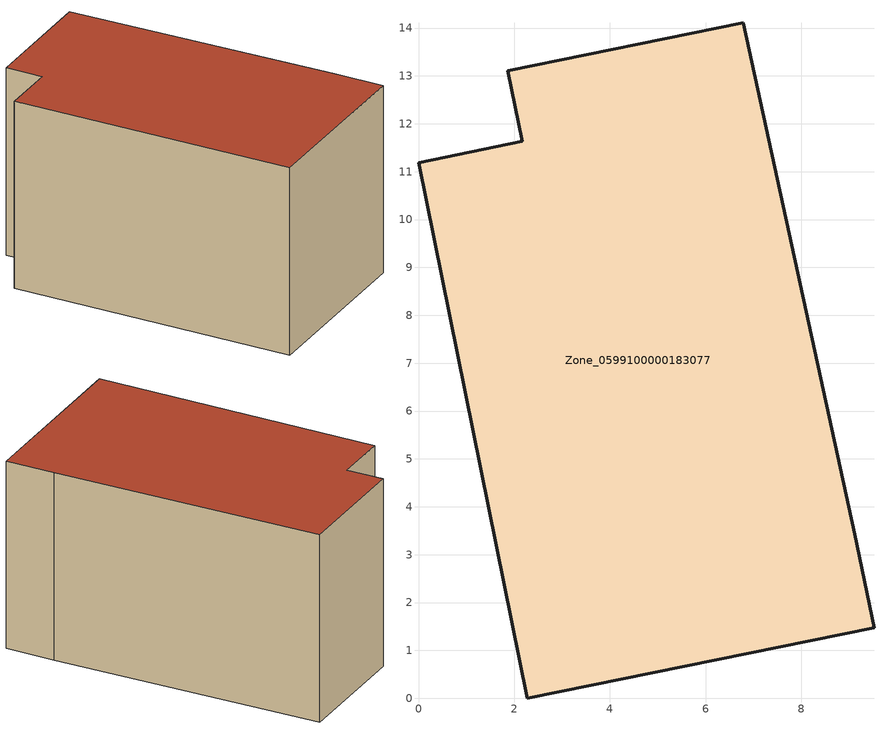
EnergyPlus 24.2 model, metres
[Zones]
Zone_0599100000183077
 floor ground (C_G): 9.52,1.47 2.27,0 0,11.19 2.17,11.63 1.87,13.11 6.79,14.11 9.12,3.43 z1.77
 wall outside (C_F): 2.27,0 9.52,1.47 9.12,3.43 6.79,14.11 1.87,13.11 2.17,11.63 0,11.19 2.27,0 z1.77:9.53
 roof outside (C_R): 9.12,3.43 6.79,14.11 1.87,13.11 2.17,11.63 0,11.19 2.27,0 9.52,1.47 z9.53
[BUILDING]
Pand.0599100000183077: North Axis=0; Terrain=City; Loads Convergence Tolerance Value=0.04; Temperature Convergence Tolerance Value=0.4; Solar Distribution=FullExterior; Maximum Number of Warmup Days=25; Minimum Number of Warmup Days=1
[Site:Location]
Rotterdam.The.Hague.AP_ZH_NLD Design_Conditions: Latitude=51.96; Longitude=4.45; Time Zone=1; Elevation=-4.5
[SITE:GROUNDTEMPERATURE:BUILDINGSURFACE]
18, 18, 18, 18, 18, 18, 18, 18, 18, 18, 18, 18
[MATERIAL] Thermal Absorptance=0.9; Solar Absorptance=0.7; Visible Absorptance=0.7
Name | Roughness | Thickness | Conductivity | Density | Specific Heat
G.TC.1965-1974 | MediumSmooth | 0.15 | 0.882353 | 540 | 1210
F.TC.1965-1974 | Rough | 0.3 | 0.697674 | 1920 | 840
R.TC.1965-1974 | MediumRough | 0.2 | 0.232558 | 1500 | 1000
[CONSTRUCTION]
C_G: G.TC.1965-1974
C_F: F.TC.1965-1974
C_R: R.TC.1965-1974
[ZONE]
Zone_0599100000183077: Type=1; Multiplier=1; Ceiling Height=Autocalculate; Volume=Autocalculate; Floor Area=autocalculate; Part of Total Floor Area=Yes
[ZONEINFILTRATION:DESIGNFLOWRATE]
Infil_Zone_0599100000183077: Zone or ZoneList or Space or SpaceList=Zone_0599100000183077; Schedule=AlwaysOn; Design Flow Rate Calculation Method=Flow/Area; Flow Rate per Floor Area=0.003; Constant Term Coefficient=1; Temperature Term Coefficient=0; Velocity Term Coefficient=0; Velocity Squared Term Coefficient=0
[HVACTEMPLATE:ZONE:IDEALLOADSAIRSYSTEM]
Zone_0599100000183077: Maximum Heating Supply Air Temperature=50; Minimum Cooling Supply Air Temperature=13; Maximum Heating Supply Air Humidity Ratio=0.0156; Minimum Cooling Supply Air Humidity Ratio=0.0077; Heating Limit=NoLimit; Cooling Limit=NoLimit; Dehumidification Control Type=ConstantSensibleHeatRatio; Cooling Sensible Heat Ratio=0.7; Dehumidification Setpoint=60; Humidification Control Type=None; Humidification Setpoint=30; Outdoor Air Method=None; Outdoor Air Flow Rate per Person=0.00944; Outdoor Air Flow Rate per Zone Floor Area=0; Outdoor Air Flow Rate per Zone=0; Demand Controlled Ventilation Type=None; Outdoor Air Economizer Type=NoEconomizer; Heat Recovery Type=None; Sensible Heat Recovery Effectiveness=0.7; Latent Heat Recovery Effectiveness=0.65
[ZONECONTROL:THERMOSTAT]
ThermostatControl_Zone_0599100000183077: Zone or ZoneList=Zone_0599100000183077; Control Type Schedule=DualSetpointControlType; Control 1=Thermostat_Zone_0599100000183077; Temperature Difference Between Cutout And Setpoint=0
[THERMOSTATSETPOINT:DUALSETPOINT]
Thermostat_Zone_0599100000183077: Heating Setpoint Temperature Schedule=HeatingSetpoint_Zone_0599100000183077; Cooling Setpoint Temperature Schedule=CoolingSetpoint_Zone_0599100000183077
[SCHEDULE:COMPACT]
HeatingSetpoint_Zone_0599100000183077: Through: 12/31, For: AllDays, Until: 24:00, 21
CoolingSetpoint_Zone_0599100000183077: Through: 12/31, For: AllDays, Until: 24:00, 24
DualSetpointControlType: Through: 12/31, For: AllDays, Until: 24:00, 4
AlwaysOn: Through: 12/31, For: AllDays, Until: 24:00, 1
